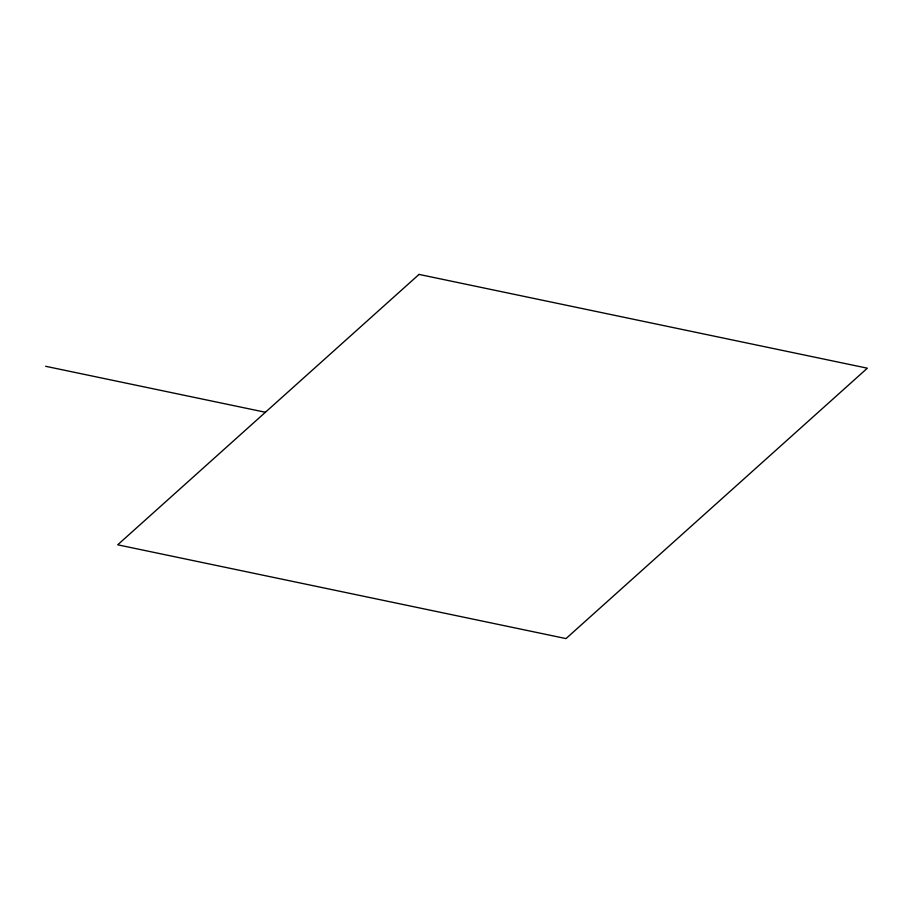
<?xml version="1.0" encoding="UTF-8"?>
<svg xmlns="http://www.w3.org/2000/svg" width="913" height="913" viewBox="0 0 913 913"><rect width="100%" height="100%" fill="white"/><g stroke="black" fill="none" stroke-linecap="round" stroke-linejoin="round"><path stroke-width="1.37" d="M45.65 366.296L265.409 412.265M419.033 274.414L117.697 544.81L566.003 638.586L867.35 368.19L419.033 274.414"/></g></svg>
